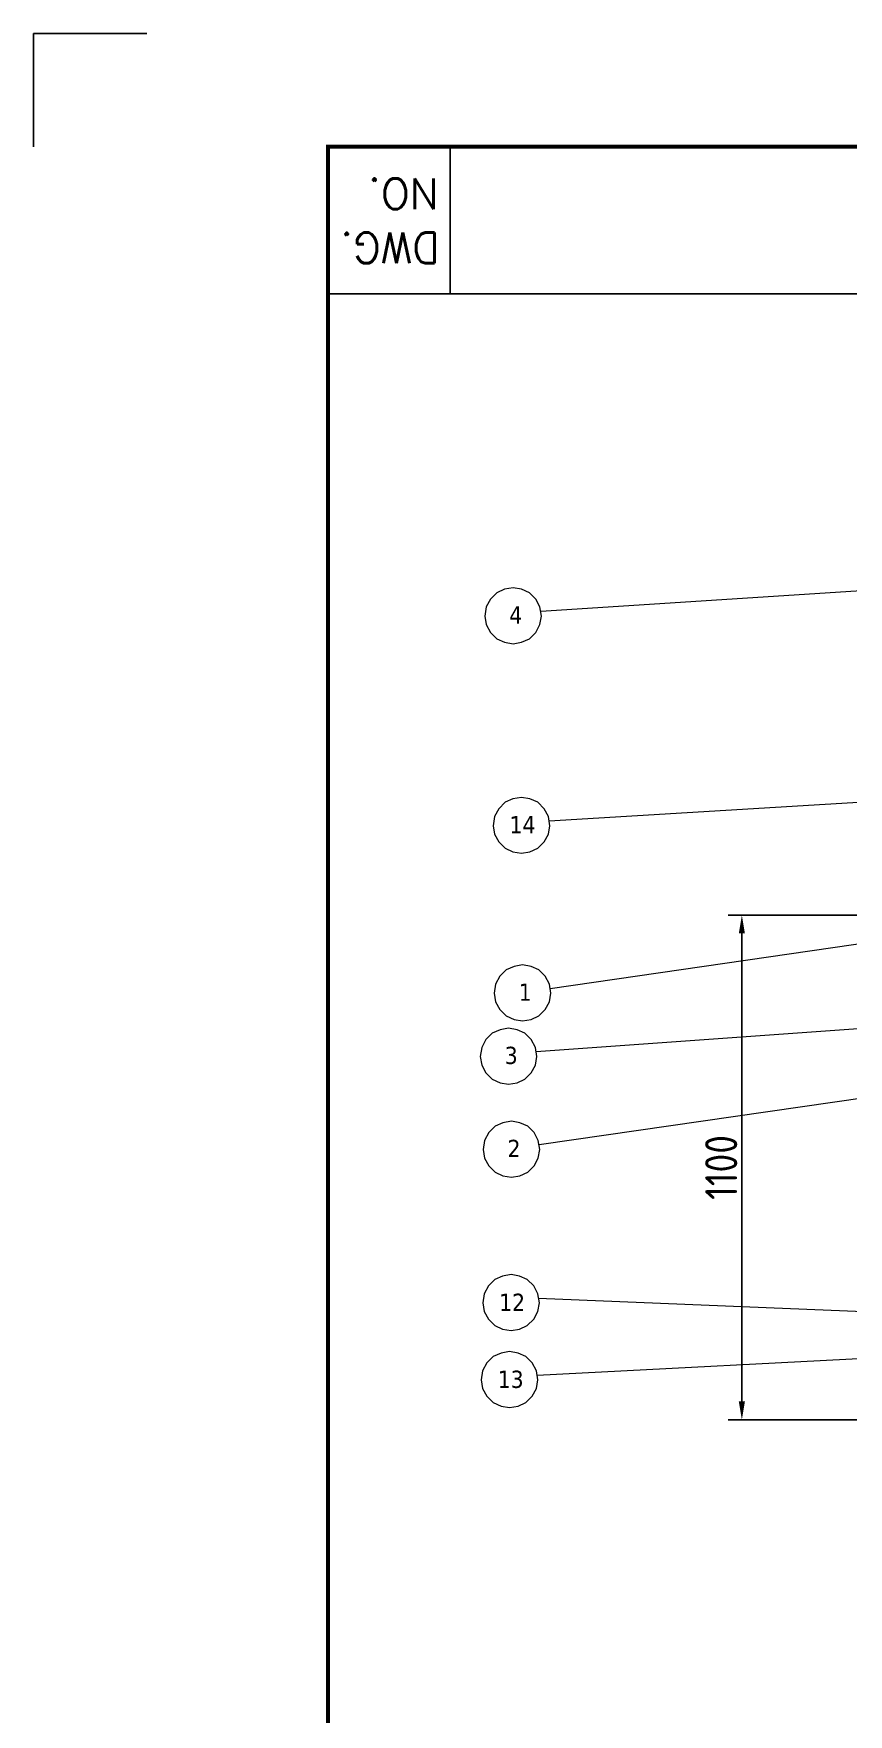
# Model space of a CAD drawing. Header units: millimetres. Extents: x 45841 to 102963, y -329287 to -163666.
# Drawn here: x 67736 to 69511, y -167766 to -164103 of the extents above; entities that cross this region are included whole.
import ezdxf

# ---------------------------------------------------------------- set-up
doc = ezdxf.new("R2010")
doc.units = ezdxf.units.MM
doc.header["$LTSCALE"] = 13
doc.layers.add('1', color=4, linetype='Continuous')
doc.layers.add('2', color=3, linetype='Continuous')
doc.layers.add('paper', color=254, linetype='Continuous', plot=False)
doc.layers.add('标注、文本', color=3, linetype='Continuous', lineweight=25)
doc.layers.add('铁心', color=3, linetype='Continuous', lineweight=0)
doc.styles.add('ROMANS', font='romans.shx', dxfattribs={"bigfont": 'whgtxt.shx'})
doc.styles.get("Standard").update_dxf_attribs({"font": 'gbenor.shx', "bigfont": 'gbcbig.shx'})
doc.styles.add('Tahoma$001', font='tahoma.ttf', dxfattribs={"height": 2.159784})
doc.dimstyles.new('1-15', dxfattribs={"dimscale": 20, "dimtxt": 3.5, "dimasz": 2, "dimexe": 1.5, "dimexo": 0.5, "dimgap": 0.5, "dimtad": 1, "dimtoh": 1, "dimdec": 1, "dimdsep": 46, "dimtxsty": 'Standard', "dimcen": 2.5, "dimclrd": 3, "dimclre": 3, "dimclrt": 3, "dimadec": 0, "dimazin": 2, "dimtfac": 1, "dimtdec": 1, "dimtmove": 0, "dimatfit": 2, "dimfxl": 1, "dimarcsym": 0})

# ---------------------------------------------------------------- blocks, each defined once
blk = doc.blocks.new('*D1763')
at = {"layer": 'Defpoints', "color": 0, "transparency": 16777216}
for p in [(69780.9, -166024.2), (69279.3, -167124.2), (69780.9, -167124.2)]:
    blk.add_point(p, dxfattribs=at)
at = {"layer": '标注、文本', "color": 3, "lineweight": -2, "transparency": 16777216}
for p, q in [((69770.9, -166024.2), (69249.3, -166024.2)), ((69279.3, -166064.2), (69279.3, -167084.2)), ((69770.9, -167124.2), (69249.3, -167124.2))]:
    blk.add_line(p, q, dxfattribs=at)
at = {"layer": '标注、文本', "color": 3, "transparency": 16777216}
for points in [[(69272.7, -166064.2), (69286, -166064.2), (69279.3, -166024.2)], [(69272.7, -167084.2), (69286, -167084.2), (69279.3, -167124.2)]]:
    blk.add_solid(points, dxfattribs=at)
at = {"layer": '标注、文本', "color": 3, "transparency": 16777216, "insert": (69234.3, -166574.2), "char_height": 70, "attachment_point": 5, "rotation": 90}
blk.add_mtext('1100', dxfattribs=at)

msp = doc.modelspace()

# ---------------------------------------------------------------- linework, layer by layer
at = {"layer": '1', "const_width": 8.634}
msp.add_lwpolyline([(68377.085, -171158.034), (77849.405, -171158.034), (77849.405, -164349.804), (68377.085, -164349.804), (68377.085, -171158.034)], dxfattribs=at)
at = {"layer": '2'}
for p, q in [((68643.494, -164349.804), (68643.494, -164670.481)), ((68377.085, -164670.481), (70547.825, -164670.481))]:
    msp.add_line(p, q, dxfattribs=at)
at = {"layer": 'paper'}
for q in [(67735.73, -164349.804), (67982.405, -164103.129)]:
    msp.add_line((67735.73, -164103.129), q, dxfattribs=at)
at = {"layer": '铁心'}
for points in [[(71105.831, -165216.811), (68840.974, -165362.583), (68840.974, -165362.583)], [(70146.646, -165741.841), (68859.238, -165819.415), (68859.238, -165819.415)], [(69858.237, -166040.617), (68861.541, -166184.703), (68861.541, -166184.703)], [(70479.272, -166204.246), (68831.097, -166322.452), (68831.097, -166322.452)], [(69833.944, -166381.104), (68837.248, -166525.19), (68837.248, -166525.19)], [(69916.883, -166903.989), (68836.3, -166859.564), (68836.3, -166859.564)], [(70458.833, -166943.447), (68833.205, -167027.345), (68833.205, -167027.345)]]:
    msp.add_lwpolyline(points, dxfattribs=at)
for points in [[(68842.631, -165372.523), (68839.318, -165352.644), (68830.282, -165335.476), (68816.428, -165321.622), (68799.26, -165314.092), (68780.887, -165310.779), (68762.214, -165314.092), (68745.347, -165321.622), (68731.493, -165335.476), (68722.156, -165352.644), (68719.144, -165372.523), (68722.156, -165391.196), (68731.493, -165408.063), (68745.347, -165421.917), (68762.214, -165429.748), (68780.887, -165432.76), (68799.26, -165429.748), (68816.428, -165421.917), (68830.282, -165408.063), (68839.318, -165391.196)], [(68860.895, -165829.354), (68857.582, -165809.476), (68848.546, -165792.308), (68834.692, -165778.454), (68817.524, -165770.924), (68799.151, -165767.611), (68780.478, -165770.924), (68763.611, -165778.454), (68749.757, -165792.308), (68740.42, -165809.476), (68737.408, -165829.354), (68740.42, -165848.028), (68749.757, -165864.895), (68763.611, -165878.749), (68780.478, -165886.58), (68799.151, -165889.592), (68817.524, -165886.58), (68834.692, -165878.749), (68848.546, -165864.895), (68857.582, -165848.028)], [(68863.197, -166194.642), (68859.884, -166174.764), (68850.848, -166157.596), (68836.994, -166143.742), (68819.826, -166136.212), (68801.454, -166132.899), (68782.78, -166136.212), (68765.913, -166143.742), (68752.059, -166157.596), (68742.722, -166174.764), (68739.71, -166194.642), (68742.722, -166213.316), (68752.059, -166230.182), (68765.913, -166244.037), (68782.78, -166251.868), (68801.454, -166254.88), (68819.826, -166251.868), (68836.994, -166244.037), (68850.848, -166230.182), (68859.884, -166213.316)], [(68832.753, -166332.391), (68829.44, -166312.512), (68820.405, -166295.345), (68806.55, -166281.49), (68789.382, -166273.96), (68771.01, -166270.647), (68752.336, -166273.96), (68735.47, -166281.49), (68721.615, -166295.345), (68712.278, -166312.512), (68709.266, -166332.391), (68712.278, -166351.064), (68721.615, -166367.931), (68735.47, -166381.786), (68752.336, -166389.616), (68771.01, -166392.628), (68789.382, -166389.616), (68806.55, -166381.786), (68820.405, -166367.931), (68829.44, -166351.064)], [(68838.904, -166535.129), (68835.591, -166515.25), (68826.555, -166498.083), (68812.701, -166484.228), (68795.533, -166476.698), (68777.161, -166473.385), (68758.487, -166476.698), (68741.621, -166484.228), (68727.766, -166498.083), (68718.429, -166515.25), (68715.417, -166535.129), (68718.429, -166553.802), (68727.766, -166570.669), (68741.621, -166584.524), (68758.487, -166592.354), (68777.161, -166595.366), (68795.533, -166592.354), (68812.701, -166584.524), (68826.555, -166570.669), (68835.591, -166553.802)], [(68837.957, -166869.503), (68834.643, -166849.625), (68825.608, -166832.457), (68811.753, -166818.603), (68794.586, -166811.073), (68776.213, -166807.76), (68757.539, -166811.073), (68740.673, -166818.603), (68726.818, -166832.457), (68717.481, -166849.625), (68714.47, -166869.503), (68717.481, -166888.177), (68726.818, -166905.044), (68740.673, -166918.898), (68757.539, -166926.729), (68776.213, -166929.741), (68794.586, -166926.729), (68811.753, -166918.898), (68825.608, -166905.044), (68834.643, -166888.177)], [(68834.862, -167037.284), (68831.549, -167017.405), (68822.513, -167000.238), (68808.659, -166986.383), (68791.491, -166978.853), (68773.119, -166975.54), (68754.445, -166978.853), (68737.578, -166986.383), (68723.724, -167000.238), (68714.387, -167017.405), (68711.375, -167037.284), (68714.387, -167055.958), (68723.724, -167072.824), (68737.578, -167086.679), (68754.445, -167094.51), (68773.119, -167097.521), (68791.491, -167094.51), (68808.659, -167086.679), (68822.513, -167072.824), (68831.549, -167055.958)]]:
    msp.add_lwpolyline(points, close=True, dxfattribs=at)

# ---------------------------------------------------------------- texts
at = {"layer": '2', "style": 'ROMANS'}
for s, p in [('NO.', (68618.318, -164418.769)), ('DWG.', (68620.691, -164536.917))]:
    msp.add_text(s, height=66.6023, rotation=180, dxfattribs=at).set_placement(p)
at = {"layer": '铁心', "style": 'Tahoma$001'}
for s, height, p in [('4', 37.589, (68772.403, -165388.944)), ('14', 37.5893, (68773.033, -165846.109)), ('1', 37.589, (68792.97, -166211.064)), ('3', 37.589, (68762.526, -166348.813)), ('2', 37.589, (68768.677, -166551.551)), ('12', 37.5893, (68750.334, -166886.919)), ('13', 37.5893, (68747.24, -167054.699))]:
    msp.add_text(s, height=height, dxfattribs=at).set_placement(p)

# ---------------------------------------------------------------- dimensions: what is measured, and where the dimension line sits
at = {"layer": '标注、文本'}
dim = msp.add_linear_dim(base=(69279.328, -167124.246), p1=(69780.9, -166024.246), p2=(69780.9, -167124.246), angle=90, dimstyle='1-15', dxfattribs=at)
dim.commit()
dim.dimension.update_dxf_attribs({"geometry": '*D1763', "text_midpoint": (69234.328, -166574.246)})

doc.saveas('drawing.dxf')
